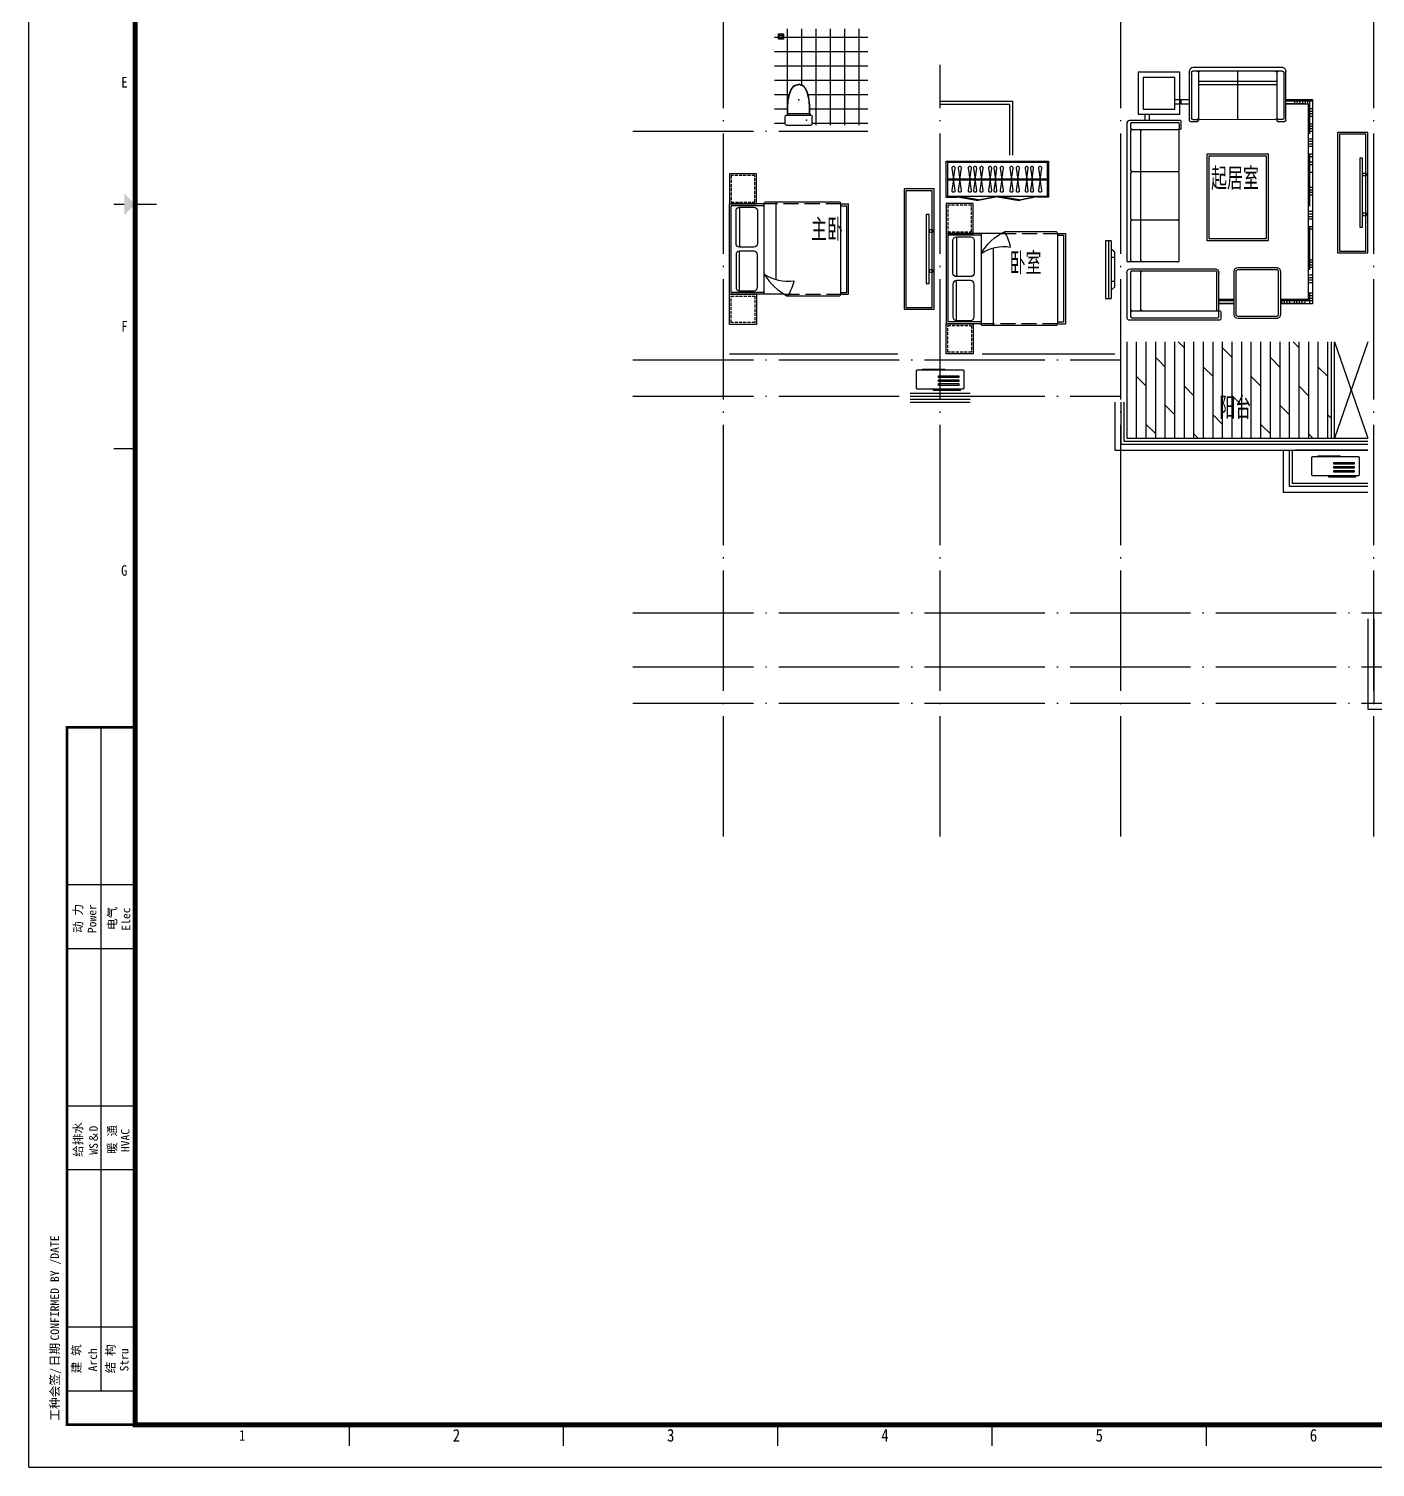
# Model space of a CAD drawing. Extents: x 921942 to 1159542, y -958603 to -790785.
# Drawn here: x 921942 to 944302, y -958603 to -934711 of the extents above; entities that cross this region are included whole.
import ezdxf
from ezdxf.enums import TextEntityAlignment as Align

# ---------------------------------------------------------------- set-up
doc = ezdxf.new("R2010")
doc.units = 0
doc.header["$LTSCALE"] = 1000
doc.header["$MEASUREMENT"] = 0
doc.linetypes.add('DASH', pattern=[0.35, 0.25, -0.1])
doc.linetypes.add('DOTE', pattern=[2.42, 2, -0.2, 0.02, -0.2])
doc.layers.get('0').update_dxf_attribs({"linetype": 'CONTINUOUS'})
for name, color, linetype in [('BALCONY', 6, 'CONTINUOUS'), ('DOTE', 1, 'DOTE'), ('TT', 7, 'CONTINUOUS'), ('厨卫', 8, 'CONTINUOUS'), ('图框', 255, 'CONTINUOUS'), ('家具', 8, 'CONTINUOUS'), ('平面填充', 250, 'CONTINUOUS'), ('看线', 2, 'CONTINUOUS'), ('空调', 8, 'CONTINUOUS')]:
    doc.layers.add(name, color=color, linetype=linetype)
doc.styles.get("Standard").update_dxf_attribs({"font": 'GBENOR', "bigfont": 'GBCBIG'})
doc.styles.add('TKZ1', font='SIMHEI.TTF', dxfattribs={"width": 0.7})
doc.styles.add('图签栏', font='SimSun.ttf')

# ---------------------------------------------------------------- blocks, each defined once
blk = doc.blocks.new('A$C25AA54E1')
at = {"layer": '家具', "ltscale": 20}
for p, q in [((884, 2199), (884, 3017)), ((918, 3081), (3211, 3081)), ((3234, 2997), (3234, 3061)), ((3234, 2234), (3234, 2996)), ((3347, 3015), (3347, 1617)), ((3413, 3081), (4163, 3081)), ((4198, 3046), (4198, 1539)), ((1012, 2176), (906, 2176)), ((1712, 2211), (1057, 2211)), ((3212, 2211), (1757, 2211)), ((1, 1972), (0, 511)), ((883, 2042), (71, 2042)), ((906, 1914), (906, 2019)), ((871, 614), (872, 1868)), ((1443, 1750), (2878, 1750)), ((1443, 728), (1443, 1750)), ((2878, 1750), (2878, 728)), ((4024, 1551), (3413, 1551)), ((4047, 1574), (4047, 1539)), ((4175, 1516), (4070, 1516)), ((3325, 1234), (3325, 597)), ((4110, 1300), (3391, 1300)), ((4176, 597), (4176, 1234)), ((2878, 728), (1443, 728)), ((905, 463), (905, 568)), ((3391, 531), (4110, 531)), ((882, 440), (70, 440))]:
    blk.add_line(p, q, dxfattribs=at)
at = {"layer": '家具', "color": 8}
for p, q in [((918, 2994), (918, 2234)), ((1011, 3017), (942, 3017)), ((1034, 2994), (1034, 2234)), ((1711, 3017), (1058, 3017)), ((1734, 2996), (1734, 2234)), ((2511, 3017), (1758, 3017)), ((2534, 2996), (2534, 2234)), ((3211, 3017), (2558, 3017)), ((3380, 2996), (3380, 1606)), ((4070, 3017), (3403, 3017)), ((4047, 2994), (4047, 1574)), ((4140, 3017), (4070, 3017)), ((4163, 2994), (4163, 1574)), ((3211, 2846), (1058, 2846)), ((4025, 2846), (3403, 2846)), ((603, 2178), (536, 2178)), ((941, 2211), (1012, 2211)), ((64, 1915), (65, 1985)), ((65, 1869), (64, 1915)), ((88, 2008), (848, 2007)), ((503, 2041), (503, 2042)), ((871, 1984), (871, 1914)), ((64, 569), (65, 1872)), ((87, 1892), (849, 1891)), ((87, 1892), (849, 1891)), ((88, 1892), (848, 1891)), ((236, 592), (236, 1892)), ((293, 592), (293, 1892)), ((1476, 1717), (2845, 1717)), ((1476, 761), (1476, 1717)), ((2845, 1717), (2845, 761)), ((4047, 1584), (3402, 1584)), ((3876, 1551), (3876, 1303)), ((3918, 1551), (3918, 1302)), ((4140, 1551), (4070, 1551)), ((65, 1242), (871, 1241)), ((3360, 1234), (3360, 597)), ((4110, 1265), (3391, 1265)), ((4141, 597), (4141, 1234)), ((2845, 761), (1476, 761)), ((64, 499), (64, 569)), ((87, 592), (848, 591)), ((871, 498), (871, 568)), ((3391, 566), (4110, 566)), ((3930, 507), (3860, 507)), ((3876, 531), (3876, 0)), ((3918, 531), (3918, 128)), ((87, 476), (848, 475)), ((606, 292), (536, 292)), ((603, 250), (536, 250)), ((561, 440), (561, 0)), ((603, 440), (603, 128)), ((3918, 465), (3860, 465)), ((3930, 416), (3860, 416)), ((3930, 374), (3860, 374)), ((3918, 297), (3860, 297)), ((3930, 255), (3860, 255)), ((606, 208), (536, 208)), ((606, 158), (536, 158)), ((606, 116), (536, 116)), ((606, 74), (536, 74)), ((1105, 44), (536, 44)), ((606, 86), (603, 86)), ((686, 70), (686, 0)), ((728, 70), (728, 0)), ((770, 70), (770, 0)), ((812, 70), (812, 0)), ((938, 70), (938, 0)), ((979, 70), (979, 0)), ((1021, 70), (1021, 0)), ((1063, 70), (1063, 0)), ((1189, 70), (1189, 0)), ((1231, 70), (1231, 0)), ((1273, 70), (1273, 0)), ((1314, 70), (1314, 0)), ((1440, 70), (1440, 0)), ((2310, 44), (1440, 44)), ((1482, 70), (1482, 0)), ((1574, 70), (1574, 0)), ((1616, 70), (1616, 0)), ((1741, 70), (1741, 0)), ((1993, 70), (1993, 0)), ((2035, 70), (2035, 0)), ((2076, 70), (2076, 0)), ((2118, 70), (2118, 0)), ((2394, 70), (2394, 0)), ((2436, 70), (2436, 0)), ((2478, 70), (2478, 0)), ((2520, 70), (2520, 0)), ((2645, 70), (2645, 0)), ((3365, 44), (2645, 44)), ((2687, 70), (2687, 0)), ((3198, 70), (3198, 0)), ((3240, 70), (3240, 0)), ((3281, 70), (3281, 0)), ((3323, 70), (3323, 0)), ((3449, 70), (3449, 0)), ((3491, 70), (3491, 0)), ((3533, 70), (3533, 0)), ((3575, 70), (3575, 0)), ((3750, 70), (3750, 0)), ((3930, 44), (3750, 44)), ((3792, 70), (3792, 0)), ((3834, 70), (3834, 0)), ((3930, 213), (3860, 213)), ((3918, 171), (3860, 171)), ((3930, 122), (3860, 122)), ((3930, 86), (3918, 86))]:
    blk.add_line(p, q, dxfattribs=at)
at = {"layer": '家具'}
for p, q in [((781, 2780), (884, 2780)), ((781, 2709), (884, 2709)), ((536, 2283), (536, 2042)), ((606, 2283), (606, 2042)), ((3860, 1302), (3860, 1551)), ((3930, 1300), (3930, 1551)), ((3860, 70), (3860, 531)), ((3930, 0), (3930, 531)), ((536, 440), (536, 0)), ((606, 440), (606, 70)), ((606, 70), (3860, 70)), ((536, 0), (3930, 0))]:
    blk.add_line(p, q, dxfattribs=at)
at = {"layer": '家具', "ltscale": 20}
blk.add_lwpolyline([(781, 2895), (781, 2199), (85, 2199), (85, 2895)], close=True, dxfattribs=at)
at = {"layer": '家具', "color": 8}
blk.add_lwpolyline([(698, 2812), (698, 2282), (169, 2282), (169, 2812)], close=True, dxfattribs=at)
at = {"layer": '家具', "ltscale": 20, "extrusion": (0, 0, -1)}
for centre, major_axis, ratio, start_param, end_param in [((953, 3021), (-49.4, 49.4), 1, 5.45018, 6.544088), ((3211, 3058), (16.4, 16.4), 1, -0.785398, 0.696689), ((4163, 3046), (24.6, 24.6), 1, -0.785398, 0.785398), ((906, 2199), (16.2, 16.2), 1, 2.356194, 3.926991), ((1012, 2234), (-16.2, 16.2), 1, 2.356194, 3.926991), ((1012, 2193), (12.7, 12.7), 0.942987, -0.815786, 2.325807), ((1057, 2234), (-16.2, 16.2), 1, 3.926991, 5.497787), ((1712, 2234), (-16.2, 16.2), 1, 2.356194, 3.926991), ((1757, 2234), (16.2, 16.2), 1, 2.356194, 3.926991), ((2512, 2234), (-16.2, 16.2), 1, 2.356194, 3.926991), ((2557, 2234), (16.2, 16.2), 1, 2.356194, 3.926991), ((3212, 2234), (-16.2, 16.2), 1, 2.356194, 3.926991), ((4024, 1574), (16.2, 16.2), 1, 0.785398, 2.356194), ((4175, 1539), (-16.2, 16.2), 1, 2.356194, 3.926991)]:
    blk.add_ellipse(centre, major_axis=major_axis, ratio=ratio, start_param=start_param, end_param=end_param, dxfattribs=at)
at = {"layer": '家具', "color": 8, "extrusion": (0, 0, -1)}
for centre, major_axis, start_param, end_param in [((942, 2994), (16.4, 16.4), 3.926991, 5.497787), ((1011, 2994), (16.4, 16.4), -0.785398, 0.785398), ((1058, 2994), (16.4, 16.4), 3.926991, 5.497787), ((1711, 2994), (-16.4, 16.4), 0.785398, 2.267485), ((1758, 2994), (16.4, 16.4), 4.0157, 5.497787), ((2511, 2994), (-16.4, 16.4), 0.785398, 2.267485), ((2558, 2994), (16.4, 16.4), 4.0157, 5.497787), ((3211, 2994), (-16.4, 16.4), 0.785398, 2.267485), ((3403, 2994), (16.4, 16.4), 4.0157, 5.497787), ((4023, 2994), (16.4, 16.4), -0.785398, 0.785398), ((4070, 2994), (-16.4, 16.4), 5.497787, 7.068583), ((4140, 2994), (16.4, 16.4), -0.785398, 0.785398), ((1058, 2869), (-16.4, 16.4), 3.926991, 5.409078), ((3211, 2822), (16.4, 16.4), -0.785398, 0.696689), ((3403, 2869), (-16.4, 16.4), 3.926991, 5.409078), ((4025, 2822), (-16.4, 16.4), 0.785398, 2.267485), ((941, 2234), (16.2, 16.2), 2.356194, 3.926991), ((4070, 1574), (16.2, 16.2), 2.356194, 3.926991), ((4140, 1574), (-16.2, 16.2), 2.356194, 3.926991)]:
    blk.add_ellipse(centre, major_axis=major_axis, ratio=1, start_param=start_param, end_param=end_param, dxfattribs=at)
at = {"layer": '家具', "ltscale": 20}
for centre, major_axis, ratio, start_param, end_param in [((3413, 3015), (-46.6, 46.6), 1, -0.785398, 0.785398), ((71, 1972), (49.7, 49.7), 1, 0.785398, 2.356194), ((848, 1914), (-16.2, 16.2), 1, 2.355029, 3.925825), ((889, 1914), (12.4, 12.4), 0.984307, 2.347446, 5.489038), ((883, 2019), (-16.2, 16.2), 1, 3.925825, 5.496622), ((849, 1868), (16.2, 16.2), 1, 5.496622, 7.067418), ((849, 1868), (16.2, 16.2), 1, 5.496622, 7.067418), ((3413, 1617), (46.6, 46.6), 1, 2.356194, 3.926991), ((4070, 1539), (16.2, 16.2), 1, 2.356194, 3.926991), ((3391, 1234), (-46.6, 46.6), 1, -0.785398, 0.785398), ((4110, 1234), (46.6, 46.6), 1, 5.497787, 7.068583), ((70, 511), (49.7, 49.7), 1, 2.356194, 3.926991), ((848, 614), (-16.2, 16.2), 1, 2.355029, 3.925825), ((848, 568), (-16.2, 16.2), 1, 3.925825, 5.496622), ((888, 568), (12.4, 12.4), 0.984309, -0.794147, 2.347446), ((3391, 597), (46.6, 46.6), 1, 2.356194, 3.926991), ((4110, 597), (-46.6, 46.6), 1, 2.356194, 3.926991), ((882, 463), (-16.2, 16.2), 1, 2.355029, 3.925825)]:
    blk.add_ellipse(centre, major_axis=major_axis, ratio=ratio, start_param=start_param, end_param=end_param, dxfattribs=at)
at = {"layer": '家具', "color": 8}
for centre, major_axis, start_param, end_param in [((1058, 2822), (16.4, 16.4), 0.785398, 2.267485), ((3211, 2869), (16.4, 16.4), 3.926991, 5.409078), ((3403, 2822), (16.4, 16.4), 0.785398, 2.267485), ((4025, 2869), (16.4, 16.4), 3.926991, 5.409078), ((88, 1915), (16.4, 16.4), 2.355029, 3.925825), ((88, 1985), (-16.4, 16.4), -0.786564, 0.784233), ((89, 1915), (-16.4, 16.4), 0.784233, 2.266319), ((89, 1915), (-16.4, 16.4), 0.784233, 2.266319), ((848, 1985), (16.2, 16.2), 5.496622, 7.067418), ((88, 1869), (-16.4, 16.4), -0.786564, 0.784233), ((89, 1869), (-16.4, 16.4), -0.697854, 0.784233), ((89, 1869), (16.4, 16.4), 0.872942, 2.355029), ((3402, 1606), (15.5, 15.5), 2.356194, 3.926991), ((3391, 1234), (-22, 22), -0.785398, 0.785398), ((4110, 1234), (22, 22), 5.497787, 7.068583), ((87, 615), (16.4, 16.4), 2.355029, 3.925825), ((87, 569), (-16.4, 16.4), -0.786564, 0.784233), ((87, 499), (-16.4, 16.4), 0.784233, 2.355029), ((848, 498), (-16.2, 16.2), 2.355029, 3.925825), ((3391, 597), (22, 22), 2.356194, 3.926991), ((4110, 597), (-22, 22), 2.356194, 3.926991)]:
    blk.add_ellipse(centre, major_axis=major_axis, ratio=1, start_param=start_param, end_param=end_param, dxfattribs=at)
blk = doc.blocks.new('A$C2FB07499')
at = {"layer": '家具', "ltscale": 0.5}
blk.add_lwpolyline([(500, 0), (0, 0), (0, 2000), (500, 2000)], close=True, dxfattribs=at)
at = {"layer": '家具', "color": 251, "ltscale": 40}
for points in [[(470, 30), (30, 30), (30, 1970), (470, 1970)], [(368, 1572), (415, 1572), (415, 428), (368, 428)], [(415, 1381), (480, 1381), (480, 1343), (415, 1343)], [(415, 717), (480, 717), (480, 679), (415, 679)]]:
    blk.add_lwpolyline(points, close=True, dxfattribs=at)
blk = doc.blocks.new('dgfgf')
at = {"layer": '家具'}
blk.add_lwpolyline([(7597, -62676), (7147, -62676), (7147, -63176), (7597, -63176), (7597, -62676), (7517, -62676)], dxfattribs=at)
at = {"layer": '家具', "color": 251, "linetype": 'DASH', "ltscale": 0.2}
blk.add_lwpolyline([(7567, -62706), (7177, -62706), (7177, -63146), (7567, -63146)], close=True, dxfattribs=at)
blk = doc.blocks.new('A$C72813290')
at = {"layer": '家具'}
for p, q in [((579, 2000), (0, 2000)), ((0, 500), (0, 2000)), ((30, 530), (30, 1970)), ((579, 1970), (30, 1970)), ((170, 1945), (170, 1283)), ((579, 500), (579, 2010)), ((1830, 2030), (599, 2030)), ((779, 753), (779, 2030)), ((1850, 500), (1850, 2000)), ((1850, 2000), (1980, 2000)), ((1850, 1970), (1950, 1970)), ((1950, 530), (1950, 1970)), ((1980, 500), (1980, 2000)), ((170, 555), (170, 1217)), ((912, 500), (0, 500)), ((579, 530), (30, 530)), ((1850, 530), (1950, 530)), ((1850, 500), (1980, 500)), ((1830, 470), (967, 470))]:
    blk.add_line(p, q, dxfattribs=at)
at = {"layer": '家具', "linetype": 'DASH'}
for p, q in [((1850, 2000), (579, 2000)), ((912, 500), (1850, 500))]:
    blk.add_line(p, q, dxfattribs=at)
at = {"layer": '家具'}
for points in [[(170, 1945), (405, 1945, -0.414214), (465, 1885), (465, 1343, -0.414214), (405, 1283), (170, 1283, -0.414214), (110, 1343), (110, 1885, -0.414214)], [(170, 555), (405, 555, 0.414214), (465, 615), (465, 1157, 0.414214), (405, 1217), (170, 1217, 0.414214), (110, 1157), (110, 615, 0.414214)]]:
    blk.add_lwpolyline(points, format="xyb", close=True, dxfattribs=at)
blk.add_lwpolyline([(579, 833, 0.180302), (1071, 725, -0.088637), (967, 470, 28871.271551)], format="xyb", dxfattribs=at)
for centre, radius, start, end in [((599, 2010), 20, 90, 180), ((1819, 2001), 30.7, 357.6884, 69.6917), ((1392, 1313), 944, 210.6075, 243.2773), ((1819, 499), 30.7, 290.3566, 2.3152)]:
    blk.add_arc(centre, radius, start, end, dxfattribs=at)
blk.add_blockref('dgfgf', (-7147, 65176), dxfattribs=at)
at = {"layer": '家具', "xscale": -1, "rotation": 180}
blk.add_blockref('dgfgf', (-7147, -62676), dxfattribs=at)
blk = doc.blocks.new('空调机')
at = {"layer": '空调', "color": 8}
for p, q in [((2416486, -275315), (2416486, -275325)), ((2416849, -275305), (2416496, -275305)), ((2416859, -275325), (2416859, -275315))]:
    blk.add_line(p, q, dxfattribs=at)
blk.add_lwpolyline([(2416186, -275325), (2416946, -275325, -0.414214), (2416966, -275345), (2416966, -275615, -0.414214), (2416946, -275635), (2416186, -275635, -0.414214), (2416166, -275615), (2416166, -275345, -0.414214)], format="xyb", close=True, dxfattribs=at)
for points in [[(2416256, -275445), (2416592, -275445), (2416592, -275416), (2416256, -275416)], [(2416235, -275664), (2416675, -275664), (2416675, -275649), (2416235, -275649)], [(2416256, -275511), (2416592, -275511), (2416592, -275482), (2416256, -275482)], [(2416256, -275577), (2416592, -275577), (2416592, -275548), (2416256, -275548)]]:
    blk.add_lwpolyline(points, close=True, dxfattribs=at)
for centre, start, end in [((2416496, -275315), 90, 180), ((2416849, -275315), 0, 90)]:
    blk.add_arc(centre, 10, start, end, dxfattribs=at)
blk = doc.blocks.new('aswfdgdfh')
at = {"layer": '厨卫'}
blk.add_lwpolyline([(43, -43), (43, 43), (-43, 43), (-43, -43)], close=True, dxfattribs=at)
at = {"layer": '厨卫', "color": 8}
for points in [[(-33, 0), (-33, 1), (-17, 1), (-17, 0)], [(-24, 23), (-22, 24), (-11, 13), (-13, 12)], [(0, 33), (1, 33), (1, 17), (0, 17)], [(23, 24), (24, 22), (13, 11), (12, 13)], [(33, 0), (33, -1), (17, -1), (17, 0)], [(-23, -24), (-24, -22), (-13, -11), (-12, -13)], [(0, -33), (-1, -33), (-1, -17), (0, -17)], [(24, -23), (22, -24), (11, -13), (13, -12)]]:
    blk.add_lwpolyline(points, close=True, dxfattribs=at)
blk.add_circle((0, 0), 36.6, dxfattribs=at)
blk = doc.blocks.new('asfdgfh')
at = {"layer": '厨卫', "ltscale": 100}
for p, q in [((-266, -207, 0), (-266, -92, 0)), ((159, -67, 0), (-241, -67, 0)), ((159, -232, 0), (-241, -232, 0)), ((145, -40, 0), (-228, -40, 0)), ((184, -207, 0), (184, -92, 0))]:
    blk.add_line(p, q, dxfattribs=at)
for centre, radius, start, end in [((-241, -92, 0), 25, 90, 180), ((-241, -207, 0), 25, 180, 270), ((-261, -39, 0), 33.7, 303.6157, 10.847), ((178, -39, 0), 33.9, 169.3113, 235.1347), ((159, -92, 0), 25, 0, 90), ((159, -207, 0), 25, 270, 0)]:
    blk.add_arc(centre, radius, start, end, dxfattribs=at)
for points, knots in [([(-227, -33, 0), (-227, 85, 0), (-226, 243, 0), (-137, 424, 0), (-69, 441, 0), (-41, 448, 0)], [0, 0, 0, 0, 355.24272, 473.249847, 556.576042, 556.576042, 556.576042, 556.576042]), ([(-222, -41, 0), (-222, -2, 0), (-222, 29, 0), (-220, 90, 0), (-219, 121, 0), (-213, 182, 0), (-208, 213, 0), (-198, 258, 0), (-194, 273, 0), (-187, 296, 0), (-184, 303, 0), (-180, 315, 0), (-179, 319, 0), (-176, 326, 0), (-174, 330, 0), (-170, 341, 0), (-167, 348, 0), (-160, 363, 0), (-156, 369, 0), (-148, 382, 0), (-143, 389, 0), (-134, 400, 0), (-129, 405, 0), (-121, 412, 0), (-118, 414, 0), (-112, 418, 0), (-109, 420, 0), (-102, 423, 0), (-99, 425, 0), (-92, 428, 0), (-89, 429, 0), (-78, 433, 0), (-71, 435, 0), (-56, 440, 0), (-48, 441, 0), (-40, 443, 0)], [0, 0, 0, 0, 92.762674, 92.762674, 185.525347, 185.525347, 278.288021, 278.288021, 324.669358, 324.669358, 347.860026, 347.860026, 359.45536, 359.45536, 371.050694, 371.050694, 394.241363, 394.241363, 417.432031, 417.432031, 440.6227, 440.6227, 463.813368, 463.813368, 475.408702, 475.408702, 487.004036, 487.004036, 498.599371, 498.599371, 510.194705, 510.194705, 533.385373, 533.385373, 556.576042, 556.576042, 556.576042, 556.576042]), ([(140, -40, 0), (140, -2, 0), (139, 29, 0), (138, 90, 0), (136, 121, 0), (130, 182, 0), (125, 213, 0), (115, 258, 0), (111, 273, 0), (104, 296, 0), (101, 303, 0), (97, 315, 0), (96, 319, 0), (93, 326, 0), (92, 330, 0), (87, 341, 0), (84, 348, 0), (77, 363, 0), (73, 369, 0), (65, 382, 0), (61, 389, 0), (51, 400, 0), (46, 405, 0), (38, 412, 0), (35, 414, 0), (29, 418, 0), (26, 420, 0), (20, 423, 0), (16, 425, 0), (10, 428, 0), (6, 429, 0), (-4, 433, 0), (-12, 435, 0), (-27, 440, 0), (-35, 441, 0), (-43, 443, 0)], [0, 0, 0, 0, 92.762674, 92.762674, 185.525347, 185.525347, 278.288021, 278.288021, 324.669358, 324.669358, 347.860026, 347.860026, 359.45536, 359.45536, 371.050694, 371.050694, 394.241363, 394.241363, 417.432031, 417.432031, 440.6227, 440.6227, 463.813368, 463.813368, 475.408702, 475.408702, 487.004036, 487.004036, 498.599371, 498.599371, 510.194705, 510.194705, 533.385373, 533.385373, 556.576042, 556.576042, 556.576042, 556.576042]), ([(145, -33, 0), (144, 85, 0), (143, 243, 0), (54, 424, 0), (-13, 441, 0), (-41, 448, 0)], [0, 0, 0, 0, 355.24272, 473.249847, 556.576042, 556.576042, 556.576042, 556.576042])]:
    blk.add_open_spline(points, degree=3, knots=knots, dxfattribs=at)
at = {"layer": '厨卫'}
for p in [(-42, 189, 0), (-171, -149, 0)]:
    blk.add_point(p, dxfattribs=at)
blk = doc.blocks.new('aswefrsdtfgdgh')
for p, q in [((-152, 480), (-152, -480)), ((-58, 480), (-152, 480)), ((-58, 480), (-58, -480)), ((0, -199), (0, 199)), ((-152, -480), (-58, -480))]:
    blk.add_line(p, q)
at = {"color": 9}
for p, q in [((-96, -480), (-96, 480)), ((0, 199), (-58, 199)), ((0, -199), (-58, -199))]:
    blk.add_line(p, q, dxfattribs=at)
blk.add_lwpolyline([(-58, 339), (-58, -339), (0, -287), (0, 287)], close=True)
blk = doc.blocks.new('图框2')
at = {"layer": '图框', "color": 0}
for p, q in [((0, 0), (0, 59400)), ((2500, 29700), (3000, 29700)), ((2000, 23960), (2500, 23960)), ((900, 17400), (2500, 17400)), ((900, 17400), (2500, 17400)), ((1700, 1800), (1700, 17400)), ((900, 13700), (2500, 13700)), ((900, 12200), (2500, 12200)), ((900, 8500), (2500, 8500)), ((900, 7000), (2500, 7000)), ((900, 3300), (2500, 3300)), ((900, 1800), (2500, 1800)), ((7538, 500), (7538, 1000)), ((12575, 500), (12575, 1000)), ((17612, 500), (17612, 1000)), ((22650, 500), (22650, 1000)), ((27688, 500), (27688, 1000)), ((0, 0), (84100, 0))]:
    blk.add_line(p, q, dxfattribs=at)
at = {"layer": '图框', "color": 0, "const_width": 120}
blk.add_lwpolyline([(83100, 58400), (2500, 58400), (2500, 1000), (83100, 1000)], close=True, dxfattribs=at)
at = {"layer": '图框', "color": 0}
for points, const_width in [([(2250, 29700), (2000, 29700)], 30), ([(2500, 1000), (900, 1000), (900, 17400), (2500, 17400)], 60)]:
    blk.add_lwpolyline(points, dxfattribs=dict(at, const_width=const_width))
blk.add_solid([(2250, 29450), (2250, 29950), (2500, 29700)], dxfattribs=at)
at = {"layer": '图框', "color": 0, "style": 'TKZ1', "width": 0.85}
for s, height, p in [('E', 250, (2250, 32570)), ('F', 250, (2250, 26830)), ('G', 250, (2244, 21090)), ('1', 250, (5019, 750)), ('2', 300, (10056, 750)), ('3', 300, (15094, 750)), ('4', 300, (20131, 750)), ('5', 300, (25169, 750)), ('6', 300, (30206, 750))]:
    blk.add_text(s, height=height, dxfattribs=at).set_placement(p, align=Align.MIDDLE)
at = {"layer": '图框', "color": 0, "style": '图签栏'}
for s, p in [('动 力', (1156, 12907)), ('电气', (1956, 12907)), ('给排水', (1156, 7707)), ('暖 通', (1956, 7707)), ('建 筑', (1116, 2550)), ('结 构', (1916, 2550))]:
    blk.add_text(s, height=200, rotation=90, dxfattribs=at).set_placement(p, align=Align.MIDDLE)
for s, height, p in [('Power', 200, (1588, 12561)), ('Elec', 200, (2385, 12619)), ('WS＆D', 200, (1623, 7351)), ('HVAC', 200, (2368, 7411)), ('CONFIRMED BY /DATE', 202.02, (712, 2979)), ('日期', 202, (713, 2372)), ('Arch', 200, (1602, 2253)), ('Stru', 200, (2344, 2253)), ('工种会签/', 202, (714, 1094))]:
    blk.add_text(s, height=height, rotation=90, dxfattribs=at).set_placement(p)

msp = doc.modelspace()

# ---------------------------------------------------------------- hatches: boundary and pattern name
at = {"layer": '平面填充'}
h = msp.add_hatch(dxfattribs=at)
h.set_pattern_fill('NET', color=256, scale=75, style=0)
h.set_pattern_definition([(0, (42287.8, -80220.7), (0, 238.125), []), (90, (42287.8, -80220.7), (-238.125, 1e-14), [])])
h.paths.add_polyline_path([(935877, -934711), (934327, -934711), (934327, -936311), (934527, -936311), (934509, -936303), (934502, -936286), (934502, -936171), (934509, -936153), (934527, -936146), (934541, -936112), (934542, -936014), (934548, -935928), (934565, -935823), (934603, -935718), (934615, -935697), (934635, -935672), (934661, -935653), (934727, -935631), (934793, -935653), (934819, -935672), (934839, -935697), (934852, -935718), (934889, -935823), (934906, -935928), (934912, -936014), (934913, -936112), (934928, -936146), (934945, -936153), (934952, -936171), (934952, -936286), (934942, -936311), (935877, -936311)])
h = msp.add_hatch(dxfattribs=at)
h.set_pattern_fill('DOLMIT', color=256, scale=200, angle=90, style=0)
h.set_pattern_definition([(90, (34203.47, 7556.44), (-158.748412, 1e-14), []), (135, (34203.47, 7556.44), (-317.4966, -317.4966), [224.50425, -449.008])])
h.paths.add_polyline_path([(943577, -939911), (943331, -939911), (940931, -939911), (940077, -939911), (940077, -939952), (943577, -941429)])
h.paths.add_polyline_path([(941669, -941313), (942314, -941313), (942314, -940754), (941669, -940754)], flags=24)
h.paths.add_polyline_path([(940177, -939994), (940177, -941511), (943577, -941511), (943577, -941429)])

# ---------------------------------------------------------------- linework, layer by layer
at = {"layer": 'BALCONY'}
for points in [[(936577, -940811), (937577, -940811)], [(936577, -940861), (937577, -940861)], [(940077, -940911), (940077, -941611), (944177, -941611)], [(940127, -940911), (940127, -941561), (944177, -941561)], [(944177, -942311), (942877, -942311), (942877, -941711)], [(944177, -942261), (942927, -942261), (942927, -941711)], [(944177, -941711), (942977, -941711), (942977, -941711)], [(944277, -944511), (944277, -945911), (947377, -945911)]]:
    msp.add_lwpolyline(points, dxfattribs=at)
at = {"layer": 'BALCONY', "color": 8}
for points in [[(936577, -940911), (937577, -940911)], [(939977, -940911), (939977, -941711), (944177, -941711)], [(940177, -940911), (940177, -941511), (944177, -941511)], [(944177, -942411), (942777, -942411), (942777, -941711)], [(944177, -944511), (944177, -946011), (947377, -946011)]]:
    msp.add_lwpolyline(points, dxfattribs=at)
at = {"layer": 'DOTE', "linetype": 'DOTE'}
for p, q in [((933477, -948128), (933477, -924370)), ((940077, -948128), (940077, -924370)), ((944277, -948128), (944277, -924370)), ((937077, -948128), (937077, -935311)), ((931976, -936411), (935877, -936411)), ((931976, -940211), (940077, -940211)), ((931976, -940811), (940077, -940811)), ((931976, -944411), (971093, -944411)), ((931976, -945311), (971093, -945311)), ((931976, -945911), (971093, -945911))]:
    msp.add_line(p, q, dxfattribs=at)
at = {"layer": '家具', "color": 8}
for p, q in [((937197, -937201), (938857, -937200)), ((937197, -937221), (938857, -937220))]:
    msp.add_line(p, q, dxfattribs=at)
at = {"layer": '家具'}
for p, q in [((938685, -937490), (938685, -937510)), ((943577, -941511), (943577, -939911)), ((943627, -941511), (943627, -939911)), ((943627, -939911), (944177, -941511)), ((944177, -939911), (943627, -941511))]:
    msp.add_line(p, q, dxfattribs=at)
for points in [[(937077, -935911), (938277, -935911), (938277, -936811)], [(937077, -935961), (938227, -935961), (938227, -936811)], [(937361, -937491), (937361, -937511), (937177, -937511), (937177, -936911), (938877, -936910), (938877, -937510), (938685, -937510)], [(937362, -937491), (938685, -937490), (938857, -937490), (938857, -936930), (937197, -936931), (937197, -937491), (937362, -937491)]]:
    msp.add_lwpolyline(points, dxfattribs=at)
at = {"layer": '家具', "color": 8}
for points in [[(937271, -937024), (937298, -937211), (937271, -937398, 0.459921), (937291, -937421), (937305, -937421, 0.459921), (937325, -937398), (937298, -937211), (937325, -937024, 0.459921), (937305, -937001), (937291, -937001, 0.459921)], [(937378, -937024), (937405, -937211), (937378, -937398, 0.459921), (937398, -937421), (937412, -937421, 0.459921), (937432, -937398), (937405, -937211), (937432, -937024, 0.459921), (937412, -937001), (937398, -937001, 0.459921)], [(937542, -937024), (937569, -937211), (937542, -937398, 0.459921), (937562, -937421), (937576, -937421, 0.459921), (937596, -937398), (937569, -937211), (937596, -937024, 0.459921), (937576, -937001), (937562, -937001, 0.459921)], [(937630, -937024), (937657, -937211), (937630, -937398, 0.459921), (937650, -937421), (937664, -937421, 0.459921), (937684, -937398), (937657, -937211), (937684, -937024, 0.459921), (937664, -937001), (937650, -937001, 0.459921)], [(937737, -937024), (937764, -937211), (937737, -937398, 0.459921), (937757, -937421), (937771, -937421, 0.459921), (937791, -937398), (937764, -937211), (937791, -937024, 0.459921), (937771, -937001), (937757, -937001, 0.459921)], [(937879, -937024), (937906, -937211), (937879, -937398, 0.459921), (937898, -937421), (937913, -937421, 0.459921), (937933, -937398), (937906, -937211), (937933, -937024, 0.459921), (937913, -937001), (937898, -937001, 0.459921)], [(937967, -937024), (937994, -937211), (937967, -937398, 0.459921), (937987, -937421), (938001, -937421, 0.459921), (938021, -937398), (937994, -937211), (938021, -937024, 0.459921), (938001, -937001), (937987, -937001, 0.459921)], [(938074, -937024), (938101, -937211), (938074, -937398, 0.459921), (938094, -937421), (938108, -937421, 0.459921), (938128, -937398), (938101, -937211), (938128, -937024, 0.459921), (938108, -937001), (938094, -937001, 0.459921)], [(938234, -937024), (938261, -937211), (938234, -937398, 0.459921), (938254, -937421), (938268, -937421, 0.459921), (938288, -937398), (938261, -937211), (938288, -937024, 0.459921), (938268, -937001), (938254, -937001, 0.459921)], [(938341, -937024), (938368, -937211), (938341, -937398, 0.459921), (938360, -937421), (938375, -937421, 0.459921), (938394, -937398), (938368, -937211), (938394, -937024, 0.459921), (938375, -937001), (938360, -937001, 0.459921)], [(938488, -937024), (938515, -937211), (938488, -937398, 0.459921), (938507, -937421), (938522, -937421, 0.459921), (938541, -937398), (938515, -937211), (938541, -937024, 0.459921), (938522, -937001), (938507, -937001, 0.459921)], [(938576, -937024), (938603, -937211), (938576, -937398, 0.459921), (938596, -937421), (938610, -937421, 0.459921), (938630, -937398), (938603, -937211), (938630, -937024, 0.459921), (938610, -937001), (938596, -937001, 0.459921)], [(938711, -937024), (938738, -937211), (938711, -937398, 0.459921), (938731, -937421), (938745, -937421, 0.459921), (938765, -937398), (938738, -937211), (938765, -937024, 0.459921), (938745, -937001), (938731, -937001, 0.459921)]]:
    msp.add_lwpolyline(points, format="xyb", close=True, dxfattribs=at)
at = {"layer": '家具'}
for points in [[(937363, -937501), (937710, -937564), (937712, -937554), (937365, -937491)], [(938027, -937501), (937710, -937564), (937708, -937554), (938025, -937491)], [(938029, -937500), (938391, -937564), (938392, -937554), (938031, -937491)], [(938685, -937500), (938391, -937564), (938389, -937554), (938683, -937491)]]:
    msp.add_lwpolyline(points, close=True, dxfattribs=at)
at = {"layer": '看线'}
for p, q in [((933577, -940111), (936377, -940111)), ((937777, -940111), (939977, -940111))]:
    msp.add_line(p, q, dxfattribs=at)
at = {"layer": '看线', "color": 8}
msp.add_lwpolyline([(936577, -940761), (937577, -940761)], dxfattribs=at)

# ---------------------------------------------------------------- block references
at = {"layer": '厨卫', "xscale": -1, "rotation": 270}
msp.add_blockref('aswfdgdfh', (934433, -934838), dxfattribs=at)
at = {"layer": '厨卫', "xscale": -1}
msp.add_blockref('asfdgfh', (934686, -936079, 0), dxfattribs=at)
at = {"layer": '厨卫'}
msp.add_blockref('aswefrsdtfgdgh', (939977, -938711), dxfattribs=at)
at = {"layer": '图框', "color": 0, "linetype": 'ByBlock', "xscale": 0.7063020216301084, "yscale": 0.7063020213972777, "zscale": 0.7063020214030876}
msp.add_blockref('图框2', (921942, -958603), dxfattribs=at)
at = {"layer": '家具', "xscale": -1}
for name, p, rotation in [('A$C25AA54E1', (943258, -935349), 90), ('A$C2FB07499', (943677, -936433), 180), ('A$C2FB07499', (936477, -937370), 180), ('A$C72813290', (937177, -937611), 180)]:
    msp.add_blockref(name, p, dxfattribs=dict(at, rotation=rotation))
at = {"layer": '家具'}
msp.add_blockref('A$C72813290', (933577, -939620), dxfattribs=at)
at = {"layer": '空调', "xscale": -1}
for p in [(3353642, -665057), (3360208, -666497)]:
    msp.add_blockref('空调机', p, dxfattribs=at)

# ---------------------------------------------------------------- texts
at = {"layer": 'TT', "color": 0, "linetype": 'Continuous'}
for s, p in [('起居室', (941576, -937383)), ('主卧', (934932, -938232)), ('卧室', (938230, -938791)), ('阳台', (941714, -941192))]:
    msp.add_text(s, height=367.5, dxfattribs=at).set_placement(p)

doc.saveas('drawing.dxf')
